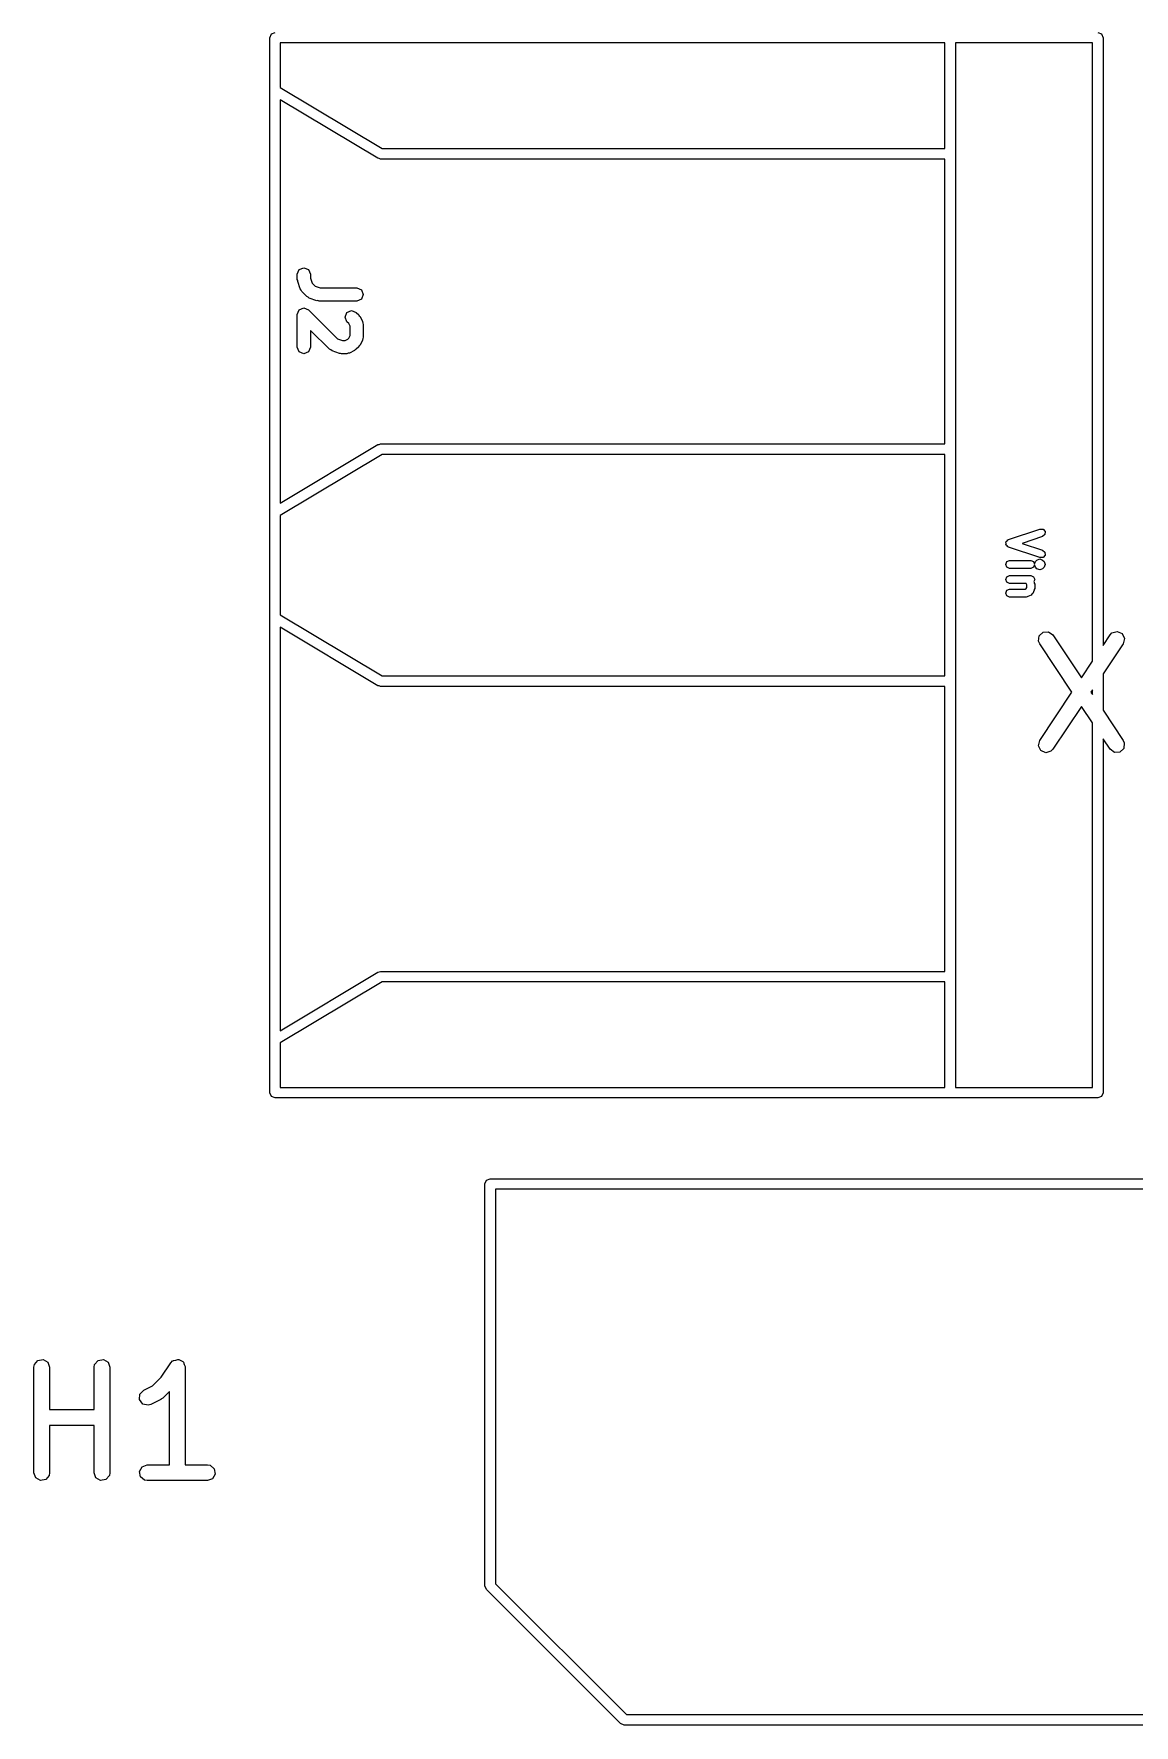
# Model space of a CAD drawing. Extents: x 97.5 to 143.9, y -109.8 to -49.
# Drawn here: x 102.46 to 112.89, y -109.84 to -93.81 of the extents above; entities that cross this region are included whole.
import ezdxf

# ---------------------------------------------------------------- set-up
doc = ezdxf.new("R2010")
doc.units = 0
doc.layers.add('BLACK', color=7, linetype='CONTINUOUS')

msp = doc.modelspace()

# ---------------------------------------------------------------- linework, layer by layer
at = {"layer": 'BLACK', "linetype": 'CONTINUOUS'}
for p, q in [((104.7, -93.85), (104.715, -93.8146)), ((104.7, -103.85), (104.7, -93.85)), ((104.715, -93.8146), (104.75, -93.8)), ((104.8, -93.9), (104.8, -94.3217)), ((111.1, -93.9), (104.8, -93.9)), ((111.1, -94.9), (111.1, -93.9)), ((111.2, -93.9), (111.2, -103.8)), ((112.5, -93.9), (111.2, -93.9)), ((112.5, -99.76), (112.5, -93.9)), ((112.55, -93.8), (112.585, -93.8146)), ((112.585, -93.8146), (112.6, -93.85)), ((112.6, -93.85), (112.6, -99.61)), ((104.8, -94.3217), (105.764, -94.9)), ((105.724, -94.9929), (104.8, -94.4383)), ((104.8, -94.4383), (104.8, -98.2617)), ((105.764, -94.9), (111.1, -94.9)), ((105.738, -94.9949), (105.724, -94.9929)), ((105.75, -95), (105.738, -94.9949)), ((111.1, -95), (105.75, -95)), ((111.1, -97.7), (111.1, -95)), ((104.961, -96.0929), (104.98, -96.0487)), ((104.961, -96.1405), (104.961, -96.0929)), ((104.965, -96.15), (104.961, -96.1405)), ((104.965, -96.1602), (104.965, -96.15)), ((104.988, -96.2317), (104.965, -96.1602)), ((104.98, -96.0487), (105.024, -96.0304)), ((105.024, -96.0304), (105.068, -96.0487)), ((105.068, -96.0487), (105.086, -96.0929)), ((105.086, -96.0929), (105.086, -96.1303)), ((105.086, -96.1303), (105.102, -96.1781)), ((105.102, -96.1781), (105.129, -96.2049)), ((104.998, -96.2427), (104.988, -96.2317)), ((105.003, -96.2561), (104.998, -96.2427)), ((105.051, -96.3037), (105.003, -96.2561)), ((105.064, -96.3093), (105.051, -96.3037)), ((105.075, -96.3188), (105.064, -96.3093)), ((105.147, -96.3426), (105.075, -96.3188)), ((105.129, -96.2049), (105.177, -96.2208)), ((105.157, -96.3419), (105.147, -96.3426)), ((105.167, -96.3458), (105.157, -96.3419)), ((105.524, -96.3458), (105.167, -96.3458)), ((105.177, -96.2208), (105.524, -96.2208)), ((105.524, -96.2208), (105.568, -96.2391)), ((105.568, -96.3275), (105.524, -96.3458)), ((105.568, -96.2391), (105.586, -96.2833)), ((105.586, -96.2833), (105.568, -96.3275)), ((104.961, -96.4738), (104.98, -96.4296)), ((104.961, -96.7833), (104.961, -96.4738)), ((104.98, -96.4296), (105.024, -96.4113)), ((105.024, -96.4113), (105.068, -96.4296)), ((105.068, -96.4296), (105.343, -96.7049)), ((105.414, -96.4976), (105.432, -96.4534)), ((105.432, -96.5418), (105.414, -96.4976)), ((105.432, -96.4534), (105.476, -96.4351)), ((105.476, -96.4351), (105.52, -96.4534)), ((105.52, -96.4534), (105.544, -96.4772)), ((105.544, -96.4772), (105.548, -96.4867)), ((105.548, -96.4867), (105.556, -96.4935)), ((105.556, -96.4935), (105.58, -96.5411)), ((105.265, -96.8037), (105.086, -96.6247)), ((105.086, -96.6247), (105.086, -96.7833)), ((105.449, -96.5585), (105.432, -96.5418)), ((105.461, -96.5838), (105.449, -96.5585)), ((105.461, -96.6733), (105.461, -96.5838)), ((105.58, -96.5411), (105.581, -96.5556)), ((105.581, -96.5556), (105.586, -96.569)), ((105.586, -96.569), (105.586, -96.6881)), ((104.98, -96.8275), (104.961, -96.7833)), ((105.024, -96.8458), (104.98, -96.8275)), ((105.068, -96.8275), (105.024, -96.8458)), ((105.086, -96.7833), (105.068, -96.8275)), ((105.279, -96.8093), (105.265, -96.8037)), ((105.29, -96.8188), (105.279, -96.8093)), ((105.361, -96.8426), (105.29, -96.8188)), ((105.343, -96.7049), (105.391, -96.7208)), ((105.391, -96.7208), (105.414, -96.7208)), ((105.414, -96.7208), (105.439, -96.7082)), ((105.439, -96.7082), (105.449, -96.6987)), ((105.449, -96.6987), (105.461, -96.6733)), ((105.504, -96.8154), (105.457, -96.8392)), ((105.511, -96.8077), (105.504, -96.8154)), ((105.52, -96.8037), (105.511, -96.8077)), ((105.544, -96.7799), (105.52, -96.8037)), ((105.548, -96.7704), (105.544, -96.7799)), ((105.556, -96.7637), (105.548, -96.7704)), ((105.58, -96.716), (105.556, -96.7637)), ((105.581, -96.7015), (105.58, -96.716)), ((105.586, -96.6881), (105.581, -96.7015)), ((105.371, -96.8419), (105.361, -96.8426)), ((105.381, -96.8458), (105.371, -96.8419)), ((105.429, -96.8458), (105.381, -96.8458)), ((105.442, -96.8403), (105.429, -96.8458)), ((105.457, -96.8392), (105.442, -96.8403)), ((104.8, -98.2617), (105.724, -97.7071)), ((105.724, -97.7071), (105.738, -97.7051)), ((105.738, -97.7051), (105.75, -97.7)), ((105.75, -97.7), (111.1, -97.7)), ((105.764, -97.8), (104.8, -98.3783)), ((111.1, -97.8), (105.764, -97.8)), ((111.1, -99.9), (111.1, -97.8)), ((104.8, -98.3783), (104.8, -99.3217)), ((111.702, -98.6073), (112.002, -98.5073)), ((112.026, -98.5784), (111.833, -98.6429)), ((112.002, -98.5073), (112.031, -98.5093)), ((112.048, -98.5596), (112.026, -98.5784)), ((112.031, -98.5093), (112.05, -98.531)), ((112.05, -98.531), (112.048, -98.5596)), ((111.679, -98.631), (111.681, -98.6289)), ((111.68, -98.6429), (111.679, -98.631)), ((111.679, -98.6547), (111.68, -98.6429)), ((111.681, -98.6568), (111.679, -98.6547)), ((111.681, -98.6261), (111.69, -98.6183)), ((111.681, -98.6289), (111.681, -98.6261)), ((111.681, -98.6596), (111.681, -98.6568)), ((111.69, -98.6674), (111.681, -98.6596)), ((111.69, -98.6183), (111.698, -98.6093)), ((111.698, -98.6764), (111.69, -98.6674)), ((111.698, -98.6093), (111.7, -98.6091)), ((111.7, -98.6766), (111.698, -98.6764)), ((111.7, -98.6091), (111.702, -98.6073)), ((111.702, -98.6784), (111.7, -98.6766)), ((112.002, -98.7784), (111.702, -98.6784)), ((111.833, -98.6429), (112.026, -98.7073)), ((112.026, -98.7073), (112.048, -98.7261)), ((112.05, -98.7547), (112.031, -98.7764)), ((112.048, -98.7261), (112.05, -98.7547)), ((111.677, -98.8429), (111.688, -98.8163)), ((111.688, -98.8694), (111.677, -98.8429)), ((111.688, -98.8163), (111.714, -98.8054)), ((111.714, -98.8804), (111.688, -98.8694)), ((111.714, -98.8054), (111.914, -98.8054)), ((111.914, -98.8804), (111.714, -98.8804)), ((111.914, -98.8054), (111.941, -98.8163)), ((111.941, -98.8694), (111.914, -98.8804)), ((111.941, -98.8163), (111.95, -98.8385)), ((111.95, -98.8472), (111.941, -98.8694)), ((111.95, -98.8385), (111.959, -98.8163)), ((111.959, -98.8694), (111.95, -98.8472)), ((111.959, -98.8163), (111.973, -98.8021)), ((111.973, -98.8837), (111.959, -98.8694)), ((111.959, -98.8694), (111.959, -98.8694)), ((111.973, -98.8021), (112, -98.7911)), ((111.973, -98.8021), (111.973, -98.8021)), ((111.973, -98.8021), (111.973, -98.8021)), ((112, -98.8946), (111.973, -98.8837)), ((111.973, -98.8837), (111.973, -98.8837)), ((112, -98.7911), (112.027, -98.8021)), ((112.011, -98.8901), (112, -98.8946)), ((112, -98.8946), (112, -98.8946)), ((112.031, -98.7764), (112.002, -98.7784)), ((112.027, -98.8837), (112.011, -98.8901)), ((112.027, -98.8021), (112.041, -98.8163)), ((112.041, -98.8694), (112.027, -98.8837)), ((112.041, -98.8163), (112.041, -98.8163)), ((112.041, -98.8163), (112.041, -98.8163)), ((112.041, -98.8163), (112.041, -98.8163)), ((112.041, -98.8163), (112.052, -98.8429)), ((112.045, -98.8586), (112.041, -98.8694)), ((112.041, -98.8694), (112.041, -98.8694)), ((112.041, -98.8694), (112.041, -98.8694)), ((112.041, -98.8694), (112.041, -98.8694)), ((112.052, -98.8429), (112.045, -98.8586)), ((111.677, -98.9857), (111.688, -98.9592)), ((111.688, -99.0122), (111.677, -98.9857)), ((111.688, -98.9592), (111.714, -98.9482)), ((111.714, -99.0232), (111.688, -99.0122)), ((111.714, -98.9482), (111.886, -98.9482)), ((111.87, -99.0232), (111.714, -99.0232)), ((111.863, -99.0768), (111.872, -99.072)), ((111.877, -99.0374), (111.87, -99.0232)), ((111.872, -99.072), (111.877, -99.0626)), ((111.877, -99.0626), (111.877, -99.0374)), ((111.886, -98.9482), (111.914, -98.9482)), ((111.886, -98.9482), (111.886, -98.9482)), ((111.886, -98.9482), (111.886, -98.9482)), ((111.914, -98.9482), (111.941, -98.9592)), ((111.941, -98.9592), (111.952, -98.9857)), ((111.952, -98.9857), (111.944, -99.0043)), ((111.944, -99.0043), (111.948, -99.0118)), ((111.948, -99.0118), (111.948, -99.0205)), ((111.948, -99.0205), (111.952, -99.0286)), ((111.952, -99.0714), (111.948, -99.0795)), ((111.952, -99.0286), (111.952, -99.0714)), ((111.677, -99.1143), (111.688, -99.0878)), ((111.688, -99.1408), (111.677, -99.1143)), ((111.688, -99.0878), (111.714, -99.0768)), ((111.714, -99.1518), (111.688, -99.1408)), ((111.714, -99.0768), (111.863, -99.0768)), ((111.871, -99.1518), (111.714, -99.1518)), ((111.879, -99.1484), (111.871, -99.1518)), ((111.888, -99.1478), (111.879, -99.1484)), ((111.917, -99.1335), (111.888, -99.1478)), ((111.925, -99.1246), (111.917, -99.1335)), ((111.934, -99.1168), (111.925, -99.1246)), ((111.948, -99.0882), (111.934, -99.1168)), ((111.948, -99.0795), (111.948, -99.0882)), ((104.8, -99.3217), (105.764, -99.9)), ((105.724, -99.9929), (104.8, -99.4383)), ((104.8, -99.4383), (104.8, -103.262)), ((111.989, -99.5701), (111.995, -99.5191)), ((111.995, -99.5191), (112.032, -99.4837)), ((112.032, -99.4837), (112.083, -99.4804)), ((112.083, -99.4804), (112.124, -99.5108)), ((112.124, -99.5108), (112.395, -99.9172)), ((112.6, -99.61), (112.666, -99.5108)), ((112.666, -99.5108), (112.684, -99.4919)), ((112.684, -99.4919), (112.733, -99.4775)), ((112.733, -99.4775), (112.78, -99.4981)), ((112.78, -99.4981), (112.803, -99.5441)), ((112.803, -99.5441), (112.791, -99.594)), ((112, -99.594), (111.989, -99.5701)), ((112.305, -100.052), (112, -99.594)), ((112.791, -99.594), (112.6, -99.8804)), ((112.395, -99.9172), (112.5, -99.76)), ((105.738, -99.9949), (105.724, -99.9929)), ((105.75, -100), (105.738, -99.9949)), ((111.1, -100), (105.75, -100)), ((105.764, -99.9), (111.1, -99.9)), ((111.1, -102.7), (111.1, -100)), ((112.5, -100.03), (112.485, -100.052)), ((112.5, -100.074), (112.5, -100.03)), ((112.6, -99.8804), (112.6, -100.224)), ((112, -100.511), (112.305, -100.052)), ((112.395, -100.188), (112.124, -100.594)), ((112.5, -100.345), (112.395, -100.188)), ((112.485, -100.052), (112.5, -100.074)), ((112.5, -103.8), (112.5, -100.345)), ((112.6, -100.224), (112.791, -100.511)), ((111.987, -100.561), (112, -100.511)), ((112.666, -100.594), (112.6, -100.495)), ((112.6, -100.495), (112.6, -103.85)), ((112.791, -100.511), (112.801, -100.535)), ((112.01, -100.607), (111.987, -100.561)), ((112.057, -100.627), (112.01, -100.607)), ((112.106, -100.613), (112.057, -100.627)), ((112.124, -100.594), (112.106, -100.613)), ((112.708, -100.624), (112.666, -100.594)), ((112.759, -100.621), (112.708, -100.624)), ((112.796, -100.586), (112.759, -100.621)), ((112.801, -100.535), (112.796, -100.586)), ((104.8, -103.262), (105.724, -102.707)), ((105.724, -102.707), (105.738, -102.705)), ((105.738, -102.705), (105.75, -102.7)), ((105.75, -102.7), (111.1, -102.7)), ((105.764, -102.8), (104.8, -103.378)), ((111.1, -102.8), (105.764, -102.8)), ((111.1, -103.8), (111.1, -102.8)), ((104.8, -103.378), (104.8, -103.8)), ((104.715, -103.885), (104.7, -103.85)), ((104.75, -103.9), (104.715, -103.885)), ((104.8, -103.8), (111.1, -103.8)), ((111.2, -103.8), (112.5, -103.8)), ((112.585, -103.885), (112.55, -103.9)), ((112.6, -103.85), (112.585, -103.885)), ((112.55, -103.9), (104.75, -103.9)), ((106.74, -104.715), (106.755, -104.68)), ((106.755, -104.68), (106.79, -104.665)), ((106.79, -104.665), (114.381, -104.665)), ((106.74, -108.525), (106.74, -104.715)), ((114.36, -104.765), (106.84, -104.765)), ((106.84, -104.765), (106.84, -108.504)), ((102.463, -106.452), (102.468, -106.427)), ((102.468, -106.427), (102.501, -106.387)), ((102.501, -106.387), (102.551, -106.379)), ((102.551, -106.379), (102.596, -106.404)), ((102.596, -106.404), (102.613, -106.452)), ((103.035, -106.452), (103.039, -106.427)), ((103.039, -106.427), (103.072, -106.387)), ((103.072, -106.387), (103.123, -106.379)), ((103.123, -106.379), (103.167, -106.404)), ((103.167, -106.404), (103.185, -106.452)), ((103.67, -106.547), (103.761, -106.411)), ((103.761, -106.411), (103.779, -106.392)), ((103.779, -106.392), (103.784, -106.391)), ((103.784, -106.391), (103.786, -106.387)), ((103.786, -106.387), (103.808, -106.384)), ((103.808, -106.384), (103.829, -106.378)), ((103.829, -106.378), (103.833, -106.379)), ((103.833, -106.379), (103.837, -106.379)), ((103.837, -106.379), (103.856, -106.389)), ((103.856, -106.389), (103.876, -106.398)), ((103.876, -106.398), (103.878, -106.402)), ((103.878, -106.402), (103.881, -106.404)), ((103.881, -106.404), (103.889, -106.425)), ((103.889, -106.425), (103.898, -106.444)), ((103.898, -106.444), (103.897, -106.448)), ((103.897, -106.448), (103.899, -106.452)), ((102.463, -107.452), (102.463, -106.452)), ((102.613, -106.452), (102.613, -106.854)), ((103.035, -106.854), (103.035, -106.452)), ((103.185, -106.452), (103.185, -107.452)), ((103.589, -106.629), (103.67, -106.547)), ((103.899, -106.452), (103.899, -107.377)), ((103.466, -106.759), (103.469, -106.708)), ((103.497, -106.801), (103.466, -106.759)), ((103.469, -106.708), (103.505, -106.671)), ((103.505, -106.671), (103.589, -106.629)), ((103.667, -106.758), (103.572, -106.805)), ((103.668, -106.756), (103.667, -106.758)), ((103.686, -106.744), (103.668, -106.756)), ((103.749, -106.681), (103.686, -106.744)), ((103.749, -107.377), (103.749, -106.681)), ((102.613, -106.854), (103.035, -106.854)), ((103.547, -106.813), (103.497, -106.801)), ((103.572, -106.805), (103.547, -106.813)), ((103.035, -107.004), (102.613, -107.004)), ((102.613, -107.004), (102.613, -107.452)), ((103.035, -107.452), (103.035, -107.004)), ((103.464, -107.439), (103.49, -107.395)), ((103.49, -107.395), (103.538, -107.377)), ((103.538, -107.377), (103.749, -107.377)), ((103.899, -107.377), (104.11, -107.377)), ((104.11, -107.377), (104.135, -107.382)), ((104.135, -107.382), (104.174, -107.415)), ((102.481, -107.501), (102.463, -107.452)), ((102.525, -107.526), (102.481, -107.501)), ((102.576, -107.517), (102.525, -107.526)), ((102.609, -107.478), (102.576, -107.517)), ((102.613, -107.452), (102.609, -107.478)), ((103.052, -107.501), (103.035, -107.452)), ((103.096, -107.526), (103.052, -107.501)), ((103.147, -107.517), (103.096, -107.526)), ((103.18, -107.478), (103.147, -107.517)), ((103.185, -107.452), (103.18, -107.478)), ((103.473, -107.49), (103.464, -107.439)), ((103.512, -107.523), (103.473, -107.49)), ((103.538, -107.527), (103.512, -107.523)), ((104.11, -107.527), (103.538, -107.527)), ((104.158, -107.51), (104.11, -107.527)), ((104.183, -107.465), (104.158, -107.51)), ((104.174, -107.415), (104.183, -107.465)), ((106.755, -108.56), (106.74, -108.525)), ((106.84, -108.504), (108.081, -109.745)), ((108.025, -109.83), (106.755, -108.56)), ((108.081, -109.745), (137.22, -109.745)), ((108.06, -109.845), (108.025, -109.83)), ((137.27, -109.845), (108.06, -109.845))]:
    msp.add_line(p, q, dxfattribs=at)

doc.saveas('drawing.dxf')
